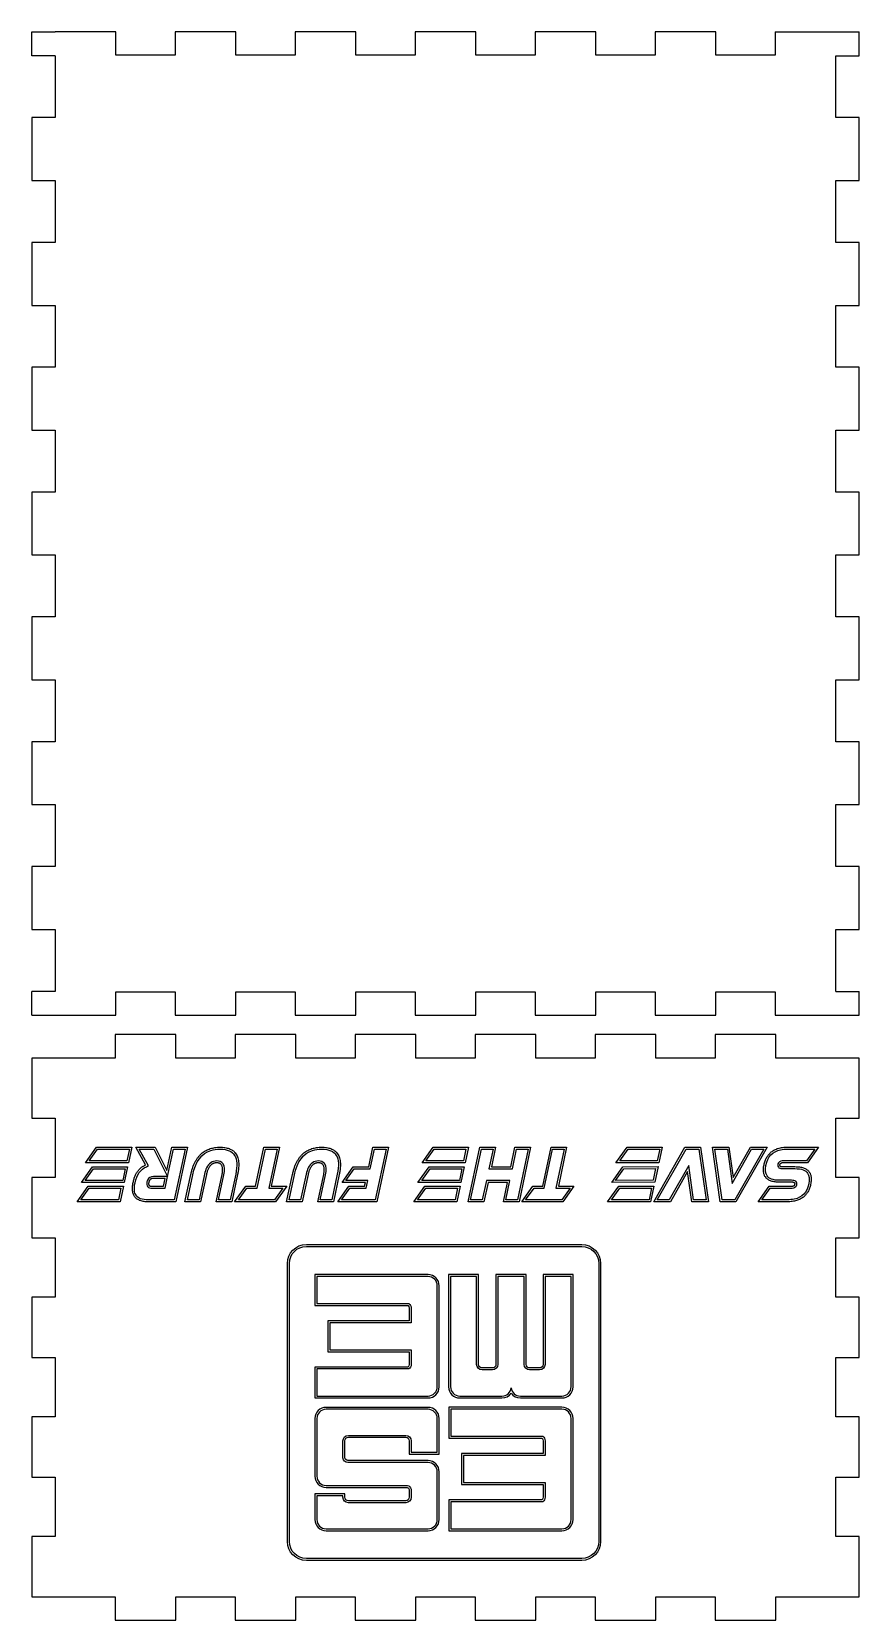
# Model space of a CAD drawing. Header units: millimetres. Extents: x 3 to 264, y -412 to -3.
# Drawn here: x 80.7 to 186.7, y -206.8 to -3.2 of the extents above; entities that cross this region are included whole.
import ezdxf

# ---------------------------------------------------------------- set-up
doc = ezdxf.new("R2010")
doc.units = ezdxf.units.MM
doc.layers.get('0').update_dxf_attribs({"linetype": 'CONTINUOUS'})

msp = doc.modelspace()

# ---------------------------------------------------------------- linework, layer by layer
for p, q in [((80.68, -6.18), (80.68, -3.18)), ((80.68, -3.18), (83.68, -3.18)), ((91.44, -3.18), (83.68, -3.18)), ((91.44, -6.18), (91.44, -3.18)), ((99.07, -3.18), (99.07, -6.18)), ((106.82, -3.18), (99.07, -3.18)), ((106.82, -6.18), (106.82, -3.18)), ((114.45, -3.18), (114.45, -6.18)), ((122.21, -3.18), (114.45, -3.18)), ((122.21, -6.18), (122.21, -3.18)), ((129.84, -3.18), (129.84, -6.18)), ((137.59, -3.18), (129.84, -3.18)), ((137.59, -6.18), (137.59, -3.18)), ((145.22, -3.18), (145.22, -6.18)), ((152.98, -3.18), (145.22, -3.18)), ((152.98, -6.18), (152.98, -3.18)), ((160.61, -3.18), (160.61, -6.18)), ((168.36, -3.18), (160.61, -3.18)), ((168.36, -6.18), (168.36, -3.18)), ((175.99, -3.18), (175.99, -6.18)), ((175.99, -3.18), (183.75, -3.18)), ((183.75, -3.18), (186.75, -3.18)), ((186.75, -6.18), (186.75, -3.18)), ((80.68, -6.24), (80.68, -6.18)), ((83.68, -6.24), (80.68, -6.24)), ((83.68, -6.24), (83.68, -14.18)), ((99.07, -6.18), (91.44, -6.18)), ((114.45, -6.18), (106.82, -6.18)), ((129.84, -6.18), (122.21, -6.18)), ((145.22, -6.18), (137.59, -6.18)), ((160.61, -6.18), (152.98, -6.18)), ((175.99, -6.18), (168.36, -6.18)), ((183.75, -14.18), (183.75, -6.24)), ((183.75, -6.24), (186.75, -6.24)), ((186.75, -6.24), (186.75, -6.18)), ((80.68, -14.18), (80.68, -22.24)), ((83.68, -14.18), (80.68, -14.18)), ((186.75, -14.18), (183.75, -14.18)), ((186.75, -22.24), (186.75, -14.18)), ((80.68, -22.24), (83.68, -22.24)), ((83.68, -22.24), (83.68, -30.18)), ((183.75, -30.18), (183.75, -22.24)), ((183.75, -22.24), (186.75, -22.24)), ((80.68, -30.18), (80.68, -38.24)), ((83.68, -30.18), (80.68, -30.18)), ((186.75, -30.18), (183.75, -30.18)), ((186.75, -38.24), (186.75, -30.18)), ((80.68, -38.24), (83.68, -38.24)), ((83.68, -38.24), (83.68, -46.18)), ((183.75, -46.18), (183.75, -38.24)), ((183.75, -38.24), (186.75, -38.24)), ((80.68, -46.18), (80.68, -54.24)), ((83.68, -46.18), (80.68, -46.18)), ((186.75, -46.18), (183.75, -46.18)), ((186.75, -54.24), (186.75, -46.18)), ((80.68, -54.24), (83.68, -54.24)), ((83.68, -54.24), (83.68, -62.17)), ((183.75, -62.17), (183.75, -54.24)), ((183.75, -54.24), (186.75, -54.24)), ((80.68, -62.17), (80.68, -70.24)), ((83.68, -62.17), (80.68, -62.17)), ((186.75, -62.17), (183.75, -62.17)), ((186.75, -70.24), (186.75, -62.17)), ((80.68, -70.24), (83.68, -70.24)), ((83.68, -70.24), (83.68, -78.18)), ((183.75, -78.18), (183.75, -70.24)), ((183.75, -70.24), (186.75, -70.24)), ((80.68, -78.18), (80.68, -86.24)), ((83.68, -78.18), (80.68, -78.18)), ((186.75, -78.18), (183.75, -78.18)), ((186.75, -86.24), (186.75, -78.18)), ((80.68, -86.24), (83.68, -86.24)), ((83.68, -86.24), (83.68, -94.18)), ((183.75, -94.18), (183.75, -86.24)), ((183.75, -86.24), (186.75, -86.24)), ((80.68, -94.18), (80.68, -102.24)), ((83.68, -94.18), (80.68, -94.18)), ((186.75, -94.18), (183.75, -94.18)), ((186.75, -102.24), (186.75, -94.18)), ((80.68, -102.24), (83.68, -102.24)), ((83.68, -102.24), (83.68, -110.18)), ((183.75, -110.18), (183.75, -102.24)), ((183.75, -102.24), (186.75, -102.24)), ((80.68, -110.18), (80.68, -118.24)), ((83.68, -110.18), (80.68, -110.18)), ((186.75, -110.18), (183.75, -110.18)), ((186.75, -118.24), (186.75, -110.18)), ((80.68, -118.24), (83.68, -118.24)), ((83.68, -118.24), (83.68, -126.18)), ((183.75, -126.18), (183.75, -118.24)), ((183.75, -118.24), (186.75, -118.24)), ((80.68, -126.24), (80.68, -126.18)), ((83.68, -126.18), (80.68, -126.18)), ((183.75, -126.18), (186.75, -126.18)), ((186.75, -126.24), (186.75, -126.18)), ((80.68, -129.24), (80.68, -126.24)), ((91.44, -129.24), (91.44, -126.24)), ((91.44, -126.24), (99.07, -126.24)), ((99.07, -126.24), (99.07, -129.24)), ((106.82, -129.24), (106.82, -126.24)), ((106.82, -126.24), (114.45, -126.24)), ((114.45, -126.24), (114.45, -129.24)), ((122.21, -129.24), (122.21, -126.24)), ((122.21, -126.24), (129.84, -126.24)), ((129.84, -126.24), (129.84, -129.24)), ((137.59, -129.24), (137.59, -126.24)), ((137.59, -126.24), (145.22, -126.24)), ((145.22, -126.24), (145.22, -129.24)), ((152.98, -129.24), (152.98, -126.24)), ((152.98, -126.24), (160.61, -126.24)), ((160.61, -126.24), (160.61, -129.24)), ((168.36, -129.24), (168.36, -126.24)), ((168.36, -126.24), (175.99, -126.24)), ((175.99, -126.24), (175.99, -129.24)), ((186.75, -129.24), (186.75, -126.24)), ((80.68, -129.24), (83.68, -129.24)), ((83.68, -129.24), (91.44, -129.24)), ((99.07, -129.24), (106.82, -129.24)), ((114.45, -129.24), (122.21, -129.24)), ((129.84, -129.24), (137.59, -129.24)), ((145.22, -129.24), (152.98, -129.24)), ((160.61, -129.24), (168.36, -129.24)), ((175.99, -129.24), (183.75, -129.24)), ((183.75, -129.24), (186.75, -129.24)), ((95.27, -148.42), (94.01, -146.15)), ((94.01, -146.15), (96.51, -146.15)), ((95.63, -148.54), (94.43, -146.4)), ((94.43, -146.4), (96.35, -146.4)), ((96.35, -146.4), (98.09, -149.9)), ((96.51, -146.15), (97.99, -149.15)), ((97.99, -149.15), (98.63, -146.15)), ((98.09, -149.9), (98.84, -146.4)), ((98.63, -146.15), (100.63, -146.15)), ((98.84, -146.4), (100.33, -146.4)), ((100.33, -146.4), (98.94, -152.9)), ((100.63, -146.15), (99.14, -153.15)), ((177.53, -146.14), (181.53, -146.14)), ((177.53, -146.39), (181.04, -146.39)), ((181.04, -146.39), (179.97, -147.89)), ((181.53, -146.14), (180.1, -148.14)), ((179.97, -147.89), (177.1, -147.89)), ((180.1, -148.14), (177.1, -148.14)), ((98.09, -149.9), (96.28, -149.9)), ((97.78, -150.15), (96.28, -150.15)), ((97.57, -151.15), (97.78, -150.15)), ((97.77, -151.4), (98.09, -149.9)), ((98.09, -149.9), (98.09, -149.9)), ((100.32, -153.15), (101.07, -149.65)), ((100.63, -152.9), (101.31, -149.7)), ((102.82, -149.6), (102.12, -152.9)), ((103.07, -149.65), (102.32, -153.15)), ((104.32, -153.15), (105.07, -149.65)), ((104.63, -152.9), (105.31, -149.7)), ((106.82, -149.6), (106.12, -152.9)), ((107.07, -149.65), (106.32, -153.15)), ((113.35, -153.15), (114.1, -149.65)), ((113.66, -152.9), (114.34, -149.7)), ((115.85, -149.6), (115.15, -152.9)), ((116.1, -149.65), (115.35, -153.15)), ((117.35, -153.15), (118.1, -149.65)), ((117.66, -152.9), (118.34, -149.7)), ((119.85, -149.6), (119.15, -152.9)), ((120.1, -149.65), (119.35, -153.15)), ((178.07, -150.39), (176.57, -150.39)), ((178.07, -150.64), (176.57, -150.64)), ((177, -148.64), (178.5, -148.64)), ((177, -148.89), (178.5, -148.89)), ((96.07, -151.15), (97.57, -151.15)), ((96.07, -151.4), (97.77, -151.4)), ((173.79, -153.14), (175.21, -151.14)), ((174.27, -152.89), (175.34, -151.39)), ((175.21, -151.14), (177.96, -151.14)), ((175.34, -151.39), (177.96, -151.39)), ((98.94, -152.9), (95.64, -152.9)), ((99.14, -153.15), (95.64, -153.15)), ((102.32, -153.15), (100.32, -153.15)), ((102.12, -152.9), (100.63, -152.9)), ((106.32, -153.15), (104.32, -153.15)), ((106.12, -152.9), (104.63, -152.9)), ((115.35, -153.15), (113.35, -153.15)), ((115.15, -152.9), (113.66, -152.9)), ((119.35, -153.15), (117.35, -153.15)), ((119.15, -152.9), (117.66, -152.9)), ((177.54, -153.14), (173.79, -153.14)), ((177.54, -152.89), (174.27, -152.89)), ((115.88, -158.61), (151.17, -158.61)), ((115.88, -158.86), (151.17, -158.86)), ((113.45, -196.69), (113.45, -161.04)), ((113.7, -196.69), (113.7, -161.04)), ((131.48, -162.47), (116.98, -162.47)), ((116.98, -162.47), (116.98, -166.44)), ((131.48, -162.72), (117.23, -162.72)), ((117.23, -162.72), (117.23, -166.19)), ((137.95, -162.47), (134.11, -162.47)), ((134.11, -162.47), (134.11, -176.85)), ((137.7, -162.72), (134.36, -162.72)), ((134.36, -162.72), (134.36, -176.85)), ((137.7, -174), (137.7, -162.72)), ((137.95, -174), (137.95, -162.47)), ((140.45, -162.47), (140.18, -162.47)), ((140.18, -162.47), (140.18, -174)), ((140.45, -162.72), (140.43, -162.72)), ((140.43, -162.72), (140.43, -174)), ((143.78, -162.47), (140.45, -162.47)), ((143.78, -162.72), (140.45, -162.72)), ((144.05, -162.47), (143.78, -162.47)), ((143.8, -162.72), (143.78, -162.72)), ((143.8, -174), (143.8, -162.72)), ((144.05, -174), (144.05, -162.47)), ((150.07, -162.47), (146.23, -162.47)), ((146.23, -162.47), (146.23, -174)), ((149.82, -162.72), (146.48, -162.72)), ((146.48, -162.72), (146.48, -174)), ((149.82, -176.85), (149.82, -162.72)), ((150.07, -176.85), (150.07, -162.47)), ((153.35, -161.04), (153.35, -196.69)), ((153.6, -161.04), (153.6, -196.69)), ((132.66, -176.85), (132.66, -163.9)), ((132.91, -176.85), (132.91, -163.9)), ((116.98, -166.44), (128.93, -166.44)), ((117.23, -166.19), (129.02, -166.19)), ((129.07, -166.76), (129.07, -168.39)), ((129.32, -166.76), (129.32, -168.64)), ((129.07, -168.39), (118.62, -168.39)), ((118.62, -168.39), (118.62, -172.36)), ((129.32, -168.64), (118.87, -168.64)), ((118.87, -168.64), (118.87, -172.11)), ((118.62, -172.36), (129.07, -172.36)), ((118.87, -172.11), (129.32, -172.11)), ((129.07, -172.36), (129.07, -174)), ((129.32, -172.11), (129.32, -174)), ((128.93, -174.32), (116.98, -174.32)), ((116.98, -174.32), (116.98, -178.29)), ((129.02, -174.57), (117.23, -174.57)), ((117.23, -174.57), (117.23, -178.04)), ((139.74, -174.44), (138.4, -174.44)), ((139.74, -174.69), (138.4, -174.69)), ((145.78, -174.44), (144.49, -174.44)), ((145.78, -174.69), (144.49, -174.69)), ((116.98, -178.29), (131.48, -178.29)), ((117.23, -178.04), (131.48, -178.04)), ((135.55, -178.04), (140.95, -178.04)), ((135.55, -178.29), (140.95, -178.29)), ((143.31, -178.04), (148.63, -178.04)), ((143.31, -178.29), (148.63, -178.29)), ((116.98, -180.92), (116.98, -188.31)), ((117.23, -180.92), (117.23, -188.31)), ((131.48, -179.49), (118.42, -179.49)), ((131.48, -179.74), (118.42, -179.74)), ((132.66, -185.25), (132.66, -180.92)), ((132.91, -185.5), (132.91, -180.92)), ((148.63, -179.48), (134.14, -179.48)), ((134.14, -179.48), (134.14, -183.45)), ((148.63, -179.73), (134.39, -179.73)), ((134.39, -179.73), (134.39, -183.2)), ((149.82, -193.87), (149.82, -180.92)), ((150.07, -193.87), (150.07, -180.92)), ((121.27, -183.08), (128.62, -183.08)), ((134.39, -183.2), (146.18, -183.2)), ((120.57, -185.98), (120.57, -183.78)), ((120.82, -185.96), (120.82, -183.78)), ((121.27, -183.33), (128.62, -183.33)), ((129.07, -183.78), (129.07, -185.5)), ((129.32, -183.78), (129.32, -185.25)), ((129.32, -185.25), (132.66, -185.25)), ((134.14, -183.45), (146.09, -183.45)), ((146.23, -183.78), (146.23, -185.41)), ((146.48, -183.78), (146.48, -185.66)), ((131.48, -186.57), (121.19, -186.56)), ((131.48, -186.32), (121.2, -186.31)), ((129.07, -185.5), (132.91, -185.5)), ((146.23, -185.41), (135.78, -185.41)), ((135.78, -185.41), (135.78, -189.38)), ((146.48, -185.66), (136.03, -185.66)), ((136.03, -185.66), (136.03, -189.13)), ((132.66, -193.87), (132.66, -187.76)), ((132.91, -193.87), (132.91, -187.76)), ((136.03, -189.13), (146.48, -189.13)), ((146.48, -189.13), (146.48, -191.01)), ((120.82, -190.56), (116.98, -190.56)), ((116.98, -190.56), (116.98, -193.87)), ((120.57, -190.81), (117.23, -190.81)), ((117.23, -190.81), (117.23, -193.87)), ((118.42, -189.5), (128.85, -189.5)), ((118.42, -189.75), (128.81, -189.75)), ((120.57, -191.01), (120.57, -190.81)), ((120.82, -191.01), (120.82, -190.56)), ((129.07, -190.01), (129.07, -191.01)), ((129.32, -189.97), (129.32, -191.01)), ((146.09, -191.34), (134.14, -191.34)), ((134.14, -191.34), (134.14, -195.31)), ((135.78, -189.38), (146.23, -189.38)), ((146.23, -189.38), (146.23, -191.01)), ((128.62, -191.46), (121.27, -191.46)), ((128.62, -191.71), (121.27, -191.71)), ((146.18, -191.59), (134.39, -191.59)), ((134.39, -191.59), (134.39, -195.06)), ((118.42, -195.06), (131.48, -195.06)), ((118.42, -195.31), (131.48, -195.31)), ((134.14, -195.31), (148.63, -195.31)), ((134.39, -195.06), (148.63, -195.06)), ((151.17, -198.87), (115.88, -198.87)), ((151.17, -199.12), (115.88, -199.12))]:
    msp.add_line(p, q)
for points in [[(80.68, -196.05), (80.68, -203.78), (83.68, -203.78), (91.38, -203.78), (91.38, -206.78), (99.13, -206.78), (99.13, -203.78), (106.76, -203.78), (106.76, -206.78), (114.51, -206.78), (114.51, -203.78), (122.15, -203.78), (122.15, -206.78), (129.9, -206.78), (129.9, -203.78), (137.53, -203.78), (137.53, -206.78), (145.28, -206.78), (145.28, -203.78), (152.92, -203.78), (152.92, -206.78), (160.67, -206.78), (160.67, -203.78), (168.3, -203.78), (168.3, -206.78), (176.05, -206.78), (176.05, -203.78), (183.75, -203.78), (186.75, -203.78), (186.75, -196.05), (183.75, -196.05), (183.75, -188.44), (186.75, -188.44), (186.75, -180.72), (183.75, -180.72), (183.75, -173.11), (186.75, -173.11), (186.75, -165.38), (183.75, -165.38), (183.75, -157.78), (186.75, -157.78), (186.75, -150.05), (183.75, -150.05), (183.75, -142.44), (186.75, -142.44), (186.75, -134.72), (183.75, -134.72), (176.05, -134.72), (176.05, -131.72), (168.3, -131.72), (168.3, -134.72), (160.67, -134.72), (160.67, -131.72), (152.92, -131.72), (152.92, -134.72), (145.28, -134.72), (145.28, -131.72), (137.53, -131.72), (137.53, -134.72), (129.9, -134.72), (129.9, -131.72), (122.15, -131.72), (122.15, -134.72), (114.51, -134.72), (114.51, -131.72), (106.76, -131.72), (106.76, -134.72), (99.13, -134.72), (99.13, -131.72), (91.38, -131.72), (91.38, -134.72), (83.68, -134.72), (80.68, -134.72), (80.68, -142.44), (83.68, -142.44), (83.68, -150.05), (80.68, -150.05), (80.68, -157.78), (83.68, -157.78), (83.68, -165.38), (80.68, -165.38), (80.68, -173.11), (83.68, -173.11), (83.68, -180.72), (80.68, -180.72), (80.68, -188.44), (83.68, -188.44), (83.68, -196.05)], [(87.57, -148.15), (89, -146.15), (93.5, -146.15), (93.07, -148.15)], [(88.06, -147.9), (89.13, -146.4), (93.19, -146.4), (92.87, -147.9)], [(110.43, -146.15), (112.43, -146.15), (111.37, -151.15), (113.37, -151.15), (111.94, -153.15), (106.69, -153.15), (108.12, -151.15), (109.37, -151.15)], [(109.57, -151.4), (110.63, -146.4), (112.12, -146.4), (111.06, -151.4), (112.88, -151.4), (111.81, -152.9), (107.18, -152.9), (108.24, -151.4)], [(119.91, -153.15), (121.34, -151.15), (123.34, -151.15), (123.45, -150.65), (120.45, -150.65), (121.87, -148.65), (123.87, -148.65), (124.4, -146.15), (126.4, -146.15), (124.91, -153.15)], [(123.54, -151.4), (123.76, -150.4), (120.93, -150.4), (122, -148.9), (124.07, -148.9), (124.6, -146.4), (126.09, -146.4), (124.71, -152.9), (120.4, -152.9), (121.47, -151.4)], [(130.72, -148.15), (132.15, -146.15), (136.65, -146.15), (136.22, -148.15)], [(136.34, -146.4), (136.02, -147.9), (131.21, -147.9), (132.28, -146.4)], [(143.14, -153.15), (141.14, -153.15), (141.67, -150.65), (139.17, -150.65), (138.64, -153.15), (136.64, -153.15), (138.12, -146.15), (140.12, -146.15), (139.59, -148.65), (142.09, -148.65), (142.62, -146.15), (144.62, -146.15)], [(138.33, -146.4), (139.82, -146.4), (139.29, -148.9), (142.3, -148.9), (142.83, -146.4), (144.32, -146.4), (142.93, -152.9), (141.44, -152.9), (141.98, -150.4), (138.97, -150.4), (138.43, -152.9), (136.94, -152.9)], [(147.24, -146.15), (149.24, -146.15), (148.18, -151.15), (150.18, -151.15), (148.75, -153.15), (143.5, -153.15), (144.93, -151.15), (146.18, -151.15)], [(145.06, -151.4), (146.38, -151.4), (147.44, -146.4), (148.93, -146.4), (147.87, -151.4), (149.69, -151.4), (148.62, -152.9), (143.99, -152.9)], [(155.56, -148.15), (156.99, -146.15), (161.49, -146.14), (161.06, -148.14)], [(160.86, -147.89), (156.05, -147.9), (157.12, -146.4), (161.18, -146.39)], [(166.41, -146.14), (167.42, -153.14), (165.3, -153.14), (164.75, -149.27), (162.55, -153.14), (160.42, -153.14), (164.41, -146.14)], [(167.13, -152.89), (165.51, -152.89), (164.89, -148.51), (162.4, -152.89), (160.85, -152.89), (164.56, -146.39), (166.19, -146.39)], [(170.94, -153.14), (168.94, -153.14), (167.93, -146.14), (170.05, -146.14), (170.6, -150.02), (172.8, -146.14), (174.93, -146.14)], [(168.22, -146.39), (169.84, -146.39), (170.46, -150.78), (172.95, -146.39), (174.5, -146.39), (170.79, -152.89), (169.16, -152.89)], [(87.04, -150.65), (88.47, -148.65), (92.97, -148.65), (92.54, -150.65)], [(92.66, -148.9), (92.34, -150.4), (87.53, -150.4), (88.6, -148.9)], [(98.09, -149.91), (98.09, -149.9), (98.09, -149.9)], [(130.19, -150.65), (131.62, -148.65), (136.12, -148.65), (135.69, -150.65)], [(130.68, -150.4), (131.75, -148.9), (135.81, -148.9), (135.49, -150.4)], [(155.03, -150.65), (156.46, -148.65), (160.96, -148.64), (160.53, -150.64)], [(155.52, -150.4), (156.59, -148.9), (160.65, -148.89), (160.33, -150.39)], [(86.51, -153.15), (87.93, -151.15), (92.43, -151.15), (92.01, -153.15)], [(86.99, -152.9), (88.06, -151.4), (92.12, -151.4), (91.8, -152.9)], [(129.66, -153.15), (131.08, -151.15), (135.58, -151.15), (135.16, -153.15)], [(135.27, -151.4), (134.95, -152.9), (130.14, -152.9), (131.21, -151.4)], [(154.5, -153.15), (155.92, -151.15), (160.42, -151.14), (160, -153.14)], [(159.8, -152.89), (154.98, -152.9), (156.05, -151.4), (160.12, -151.39)]]:
    msp.add_lwpolyline(points, close=True)
for points, degree in [([(101.07, -149.65), (101.81, -146.15), (104.81, -146.15)], 2), ([(104.81, -146.15), (107.81, -146.15), (107.07, -149.65)], 2), ([(114.1, -149.65), (114.84, -146.15), (117.84, -146.15)], 2), ([(117.84, -146.15), (120.84, -146.15), (120.1, -149.65)], 2), ([(174.54, -148.41), (175.03, -146.14), (177.53, -146.14)], 2), ([(93.68, -150.65), (94.03, -148.97), (95.27, -148.42)], 2), ([(104.39, -148.15), (103.39, -148.15), (103.07, -149.65)], 2), ([(105.07, -149.65), (105.39, -148.15), (104.39, -148.15)], 2), ([(117.42, -148.15), (116.42, -148.15), (116.1, -149.65)], 2), ([(118.1, -149.65), (118.42, -148.15), (117.42, -148.15)], 2), ([(176.57, -150.64), (174.07, -150.64), (174.54, -148.41)], 2), ([(177.1, -148.14), (176.6, -148.14), (176.54, -148.41)], 2), ([(176.54, -148.41), (176.5, -148.64), (177, -148.64)], 2), ([(95.64, -153.15), (93.15, -153.15), (93.68, -150.65)], 2), ([(95.68, -150.65), (95.57, -151.15), (96.07, -151.15)], 2), ([(96.28, -150.15), (95.78, -150.15), (95.68, -150.65)], 2), ([(178.51, -150.91), (178.57, -150.64), (178.07, -150.64)], 2), ([(178.5, -148.64), (181, -148.64), (180.51, -150.91)], 2), ([(180.51, -150.91), (180.04, -153.14), (177.54, -153.14)], 2), ([(177.96, -151.14), (178.46, -151.14), (178.51, -150.91)], 2), ([(113.45, -161.04), (113.45, -159.71), (114.54, -158.61), (115.88, -158.61)], 3), ([(151.17, -158.61), (152.51, -158.61), (153.6, -159.71), (153.6, -161.04)], 3), ([(113.7, -161.04), (113.7, -159.84), (114.68, -158.86), (115.88, -158.86)], 3), ([(151.17, -158.86), (152.37, -158.86), (153.35, -159.84), (153.35, -161.04)], 3), ([(132.91, -163.9), (132.91, -163.11), (132.27, -162.47), (131.48, -162.47)], 3), ([(132.66, -163.9), (132.66, -163.25), (132.13, -162.72), (131.48, -162.72)], 3), ([(128.93, -166.44), (129.02, -166.52), (129.07, -166.63), (129.07, -166.76)], 3), ([(129.02, -166.19), (129.2, -166.31), (129.32, -166.52), (129.32, -166.76)], 3), ([(129.07, -174), (129.07, -174.13), (129.02, -174.24), (128.93, -174.32)], 3), ([(129.32, -174), (129.32, -174.23), (129.2, -174.44), (129.02, -174.57)], 3), ([(138.4, -174.69), (138.02, -174.69), (137.7, -174.38), (137.7, -174)], 3), ([(138.4, -174.44), (138.15, -174.44), (137.95, -174.25), (137.95, -174)], 3), ([(140.43, -174), (140.43, -174.38), (140.12, -174.69), (139.74, -174.69)], 3), ([(140.18, -174), (140.18, -174.25), (139.99, -174.44), (139.74, -174.44)], 3), ([(144.49, -174.69), (144.11, -174.69), (143.8, -174.38), (143.8, -174)], 3), ([(144.49, -174.44), (144.25, -174.44), (144.05, -174.25), (144.05, -174)], 3), ([(146.48, -174), (146.48, -174.38), (146.16, -174.69), (145.78, -174.69)], 3), ([(146.23, -174), (146.23, -174.25), (146.03, -174.44), (145.78, -174.44)], 3), ([(131.48, -178.04), (132.13, -178.04), (132.66, -177.51), (132.66, -176.85)], 3), ([(131.48, -178.29), (132.27, -178.29), (132.91, -177.64), (132.91, -176.85)], 3), ([(134.11, -176.85), (134.11, -177.64), (134.75, -178.29), (135.55, -178.29)], 3), ([(134.36, -176.85), (134.36, -177.51), (134.89, -178.04), (135.55, -178.04)], 3), ([(140.95, -178.04), (141.56, -178.04), (142.06, -177.59), (142.13, -177)], 3), ([(142.13, -177), (142.2, -177.59), (142.7, -178.04), (143.31, -178.04)], 3), ([(148.63, -178.04), (149.29, -178.04), (149.82, -177.51), (149.82, -176.85)], 3), ([(148.63, -178.29), (149.43, -178.29), (150.07, -177.64), (150.07, -176.85)], 3), ([(140.95, -178.29), (141.44, -178.29), (141.87, -178.05), (142.13, -177.68)], 3), ([(142.13, -177.68), (142.39, -178.05), (142.82, -178.29), (143.31, -178.29)], 3), ([(118.42, -179.49), (117.63, -179.49), (116.98, -180.13), (116.98, -180.92)], 3), ([(118.42, -179.74), (117.76, -179.74), (117.23, -180.27), (117.23, -180.92)], 3), ([(132.91, -180.92), (132.91, -180.13), (132.27, -179.49), (131.48, -179.49)], 3), ([(132.66, -180.92), (132.66, -180.27), (132.13, -179.74), (131.48, -179.74)], 3), ([(150.07, -180.92), (150.07, -180.13), (149.43, -179.48), (148.63, -179.48)], 3), ([(149.82, -180.92), (149.82, -180.27), (149.29, -179.73), (148.63, -179.73)], 3), ([(120.57, -183.78), (120.57, -183.39), (120.89, -183.08), (121.27, -183.08)], 3), ([(128.62, -183.08), (129.01, -183.08), (129.32, -183.39), (129.32, -183.78)], 3), ([(146.18, -183.2), (146.36, -183.33), (146.48, -183.54), (146.48, -183.78)], 3), ([(120.82, -183.78), (120.82, -183.53), (121.02, -183.33), (121.27, -183.33)], 3), ([(128.62, -183.33), (128.87, -183.33), (129.07, -183.53), (129.07, -183.78)], 3), ([(146.09, -183.45), (146.17, -183.53), (146.23, -183.65), (146.23, -183.78)], 3), ([(121.19, -186.56), (120.87, -186.53), (120.62, -186.29), (120.57, -185.98)], 3), ([(121.2, -186.31), (121.01, -186.29), (120.86, -186.14), (120.82, -185.96)], 3), ([(132.91, -187.76), (132.91, -186.97), (132.27, -186.32), (131.48, -186.32)], 3), ([(132.66, -187.76), (132.66, -187.1), (132.13, -186.57), (131.48, -186.57)], 3), ([(116.98, -188.31), (116.98, -189.1), (117.63, -189.75), (118.42, -189.75)], 3), ([(117.23, -188.31), (117.23, -188.96), (117.76, -189.5), (118.42, -189.5)], 3), ([(121.27, -191.71), (120.89, -191.71), (120.57, -191.4), (120.57, -191.01)], 3), ([(121.27, -191.46), (121.02, -191.46), (120.82, -191.26), (120.82, -191.01)], 3), ([(129.32, -191.01), (129.32, -191.4), (129.01, -191.71), (128.62, -191.71)], 3), ([(129.07, -191.01), (129.07, -191.26), (128.87, -191.46), (128.62, -191.46)], 3), ([(128.81, -189.75), (128.93, -189.79), (129.02, -189.89), (129.07, -190.01)], 3), ([(128.85, -189.5), (129.08, -189.56), (129.25, -189.74), (129.32, -189.97)], 3), ([(146.23, -191.01), (146.23, -191.14), (146.17, -191.26), (146.09, -191.34)], 3), ([(146.48, -191.01), (146.48, -191.25), (146.36, -191.46), (146.18, -191.59)], 3), ([(116.98, -193.87), (116.98, -194.66), (117.63, -195.31), (118.42, -195.31)], 3), ([(117.23, -193.87), (117.23, -194.52), (117.76, -195.06), (118.42, -195.06)], 3), ([(131.48, -195.06), (132.13, -195.06), (132.66, -194.52), (132.66, -193.87)], 3), ([(131.48, -195.31), (132.27, -195.31), (132.91, -194.66), (132.91, -193.87)], 3), ([(148.63, -195.06), (149.29, -195.06), (149.82, -194.52), (149.82, -193.87)], 3), ([(148.63, -195.31), (149.43, -195.31), (150.07, -194.66), (150.07, -193.87)], 3), ([(115.88, -199.12), (114.54, -199.12), (113.45, -198.02), (113.45, -196.69)], 3), ([(115.88, -198.87), (114.68, -198.87), (113.7, -197.89), (113.7, -196.69)], 3), ([(153.6, -196.69), (153.6, -198.02), (152.51, -199.12), (151.17, -199.12)], 3), ([(153.35, -196.69), (153.35, -197.89), (152.37, -198.87), (151.17, -198.87)], 3)]:
    msp.add_open_spline(points, degree=degree)
for points, knots in [([(101.31, -149.7), (101.69, -147.95), (102.46, -146.94), (103.65, -146.57), (104, -146.46), (104.38, -146.4), (104.81, -146.4)], [0, 0, 0, 0, 0.774599, 0.774599, 0.774599, 1, 1, 1, 1]), ([(104.81, -146.4), (105.79, -146.4), (106.37, -146.67), (106.69, -147.2), (106.99, -147.7), (107.06, -148.49), (106.82, -149.6)], [0, 0, 0, 0, 0.512324, 0.512324, 0.512324, 1, 1, 1, 1]), ([(114.34, -149.7), (114.72, -147.95), (115.49, -146.94), (116.68, -146.57), (117.03, -146.46), (117.41, -146.4), (117.84, -146.4)], [0, 0, 0, 0, 0.774599, 0.774599, 0.774599, 1, 1, 1, 1]), ([(117.84, -146.4), (118.82, -146.4), (119.4, -146.67), (119.72, -147.2), (120.02, -147.7), (120.09, -148.49), (119.85, -149.6)], [0, 0, 0, 0, 0.512324, 0.512324, 0.512324, 1, 1, 1, 1]), ([(174.79, -148.47), (175.03, -147.32), (175.63, -146.7), (176.67, -146.48), (176.93, -146.42), (177.21, -146.39), (177.53, -146.39)], [0, 0, 0, 0, 0.803548, 0.803548, 0.803548, 1, 1, 1, 1]), ([(93.92, -150.7), (93.92, -150.7), (93.92, -150.7), (93.92, -150.7), (94.15, -149.64), (94.63, -148.98), (95.38, -148.65), (95.46, -148.61), (95.54, -148.58), (95.63, -148.54)], [-0.000093, -0.000093, -0.000093, -0.000093, 0, 0, 0, 1, 1, 1, 1.100934, 1.100934, 1.100934, 1.100934]), ([(104.39, -147.9), (103.83, -147.9), (103.36, -148.23), (103.09, -148.79), (102.98, -149.02), (102.89, -149.29), (102.82, -149.6)], [0, 0, 0, 0, 0.70774, 0.70774, 0.70774, 1, 1, 1, 1]), ([(105.31, -149.7), (105.45, -149.07), (105.44, -148.58), (105.18, -148.24), (105, -148.01), (104.71, -147.9), (104.39, -147.9)], [0.0000177, 0.0000177, 0.0000177, 0.0000177, 0.597534, 0.597534, 0.597534, 1, 1, 1, 1]), ([(117.42, -147.9), (116.86, -147.9), (116.39, -148.23), (116.12, -148.79), (116.01, -149.02), (115.92, -149.29), (115.85, -149.6)], [0, 0, 0, 0, 0.707741, 0.707741, 0.707741, 1, 1, 1, 1]), ([(118.34, -149.7), (118.48, -149.07), (118.47, -148.58), (118.21, -148.24), (118.03, -148.01), (117.74, -147.9), (117.42, -147.9)], [0.0000177, 0.0000177, 0.0000177, 0.0000177, 0.5975337, 0.5975337, 0.5975337, 1, 1, 1, 1]), ([(176.57, -150.39), (175.7, -150.39), (175.18, -150.18), (174.93, -149.83), (174.72, -149.53), (174.65, -149.1), (174.79, -148.47)], [0, 0, 0, 0, 0.5492115, 0.5492115, 0.5492115, 0.9998386, 0.9998386, 0.9998386, 0.9998386]), ([(176.3, -148.36), (176.3, -148.36), (176.3, -148.36), (176.3, -148.37), (176.27, -148.5), (176.34, -148.69), (176.46, -148.77), (176.62, -148.88), (176.78, -148.89), (177, -148.89)], [-0.00679, -0.00679, -0.00679, -0.00679, 0, 0, 0, 0.428405, 0.428405, 0.428405, 1, 1, 1, 1]), ([(177.1, -147.89), (176.8, -147.89), (176.53, -147.95), (176.38, -148.17), (176.34, -148.23), (176.31, -148.29), (176.3, -148.36), (176.3, -148.36), (176.3, -148.36), (176.3, -148.36)], [0, 0, 0, 0, 0.798948, 0.798948, 0.798948, 1, 1, 1, 1.005753, 1.005753, 1.005753, 1.005753]), ([(95.44, -150.6), (95.39, -150.82), (95.4, -151.05), (95.55, -151.21), (95.69, -151.36), (95.88, -151.4), (96.07, -151.4)], [0, 0, 0, 0, 0.535712, 0.535712, 0.535712, 1, 1, 1, 1]), ([(96.28, -149.9), (95.95, -149.9), (95.64, -150.08), (95.51, -150.37), (95.48, -150.44), (95.45, -150.52), (95.44, -150.6)], [0, 0, 0, 0, 0.8033282, 0.8033282, 0.8033282, 0.9981024, 0.9981024, 0.9981024, 0.9981024]), ([(178.76, -150.97), (178.79, -150.82), (178.73, -150.62), (178.6, -150.52), (178.45, -150.41), (178.28, -150.39), (178.07, -150.39)], [0, 0, 0, 0, 0.456913, 0.456913, 0.456913, 1, 1, 1, 1]), ([(178.5, -148.89), (179.36, -148.89), (179.88, -149.1), (180.13, -149.46), (180.34, -149.76), (180.41, -150.21), (180.27, -150.86), (180.27, -150.86), (180.27, -150.86), (180.27, -150.86)], [0, 0, 0, 0, 0.545358, 0.545358, 0.545358, 1, 1, 1, 1.000017, 1.000017, 1.000017, 1.000017]), ([(95.64, -152.9), (94.8, -152.9), (94.31, -152.69), (94.05, -152.31), (93.83, -151.97), (93.77, -151.45), (93.92, -150.7), (93.92, -150.7), (93.92, -150.7), (93.92, -150.7)], [0, 0, 0, 0, 0.531982, 0.531982, 0.531982, 1, 1, 1, 1.000063, 1.000063, 1.000063, 1.000063]), ([(180.27, -150.86), (180.27, -150.86), (180.27, -150.86), (180.27, -150.86), (180.03, -151.98), (179.44, -152.59), (178.4, -152.81), (178.14, -152.86), (177.85, -152.89), (177.54, -152.89)], [-0.000017, -0.000017, -0.000017, -0.000017, 0, 0, 0, 0.80154, 0.80154, 0.80154, 1, 1, 1, 1]), ([(177.96, -151.39), (178.24, -151.39), (178.48, -151.36), (178.64, -151.18), (178.7, -151.12), (178.74, -151.05), (178.76, -150.97)], [0, 0, 0, 0, 0.7539127, 0.7539127, 0.7539127, 0.9988361, 0.9988361, 0.9988361, 0.9988361])]:
    msp.add_open_spline(points, degree=3, knots=knots)

doc.saveas('drawing.dxf')
